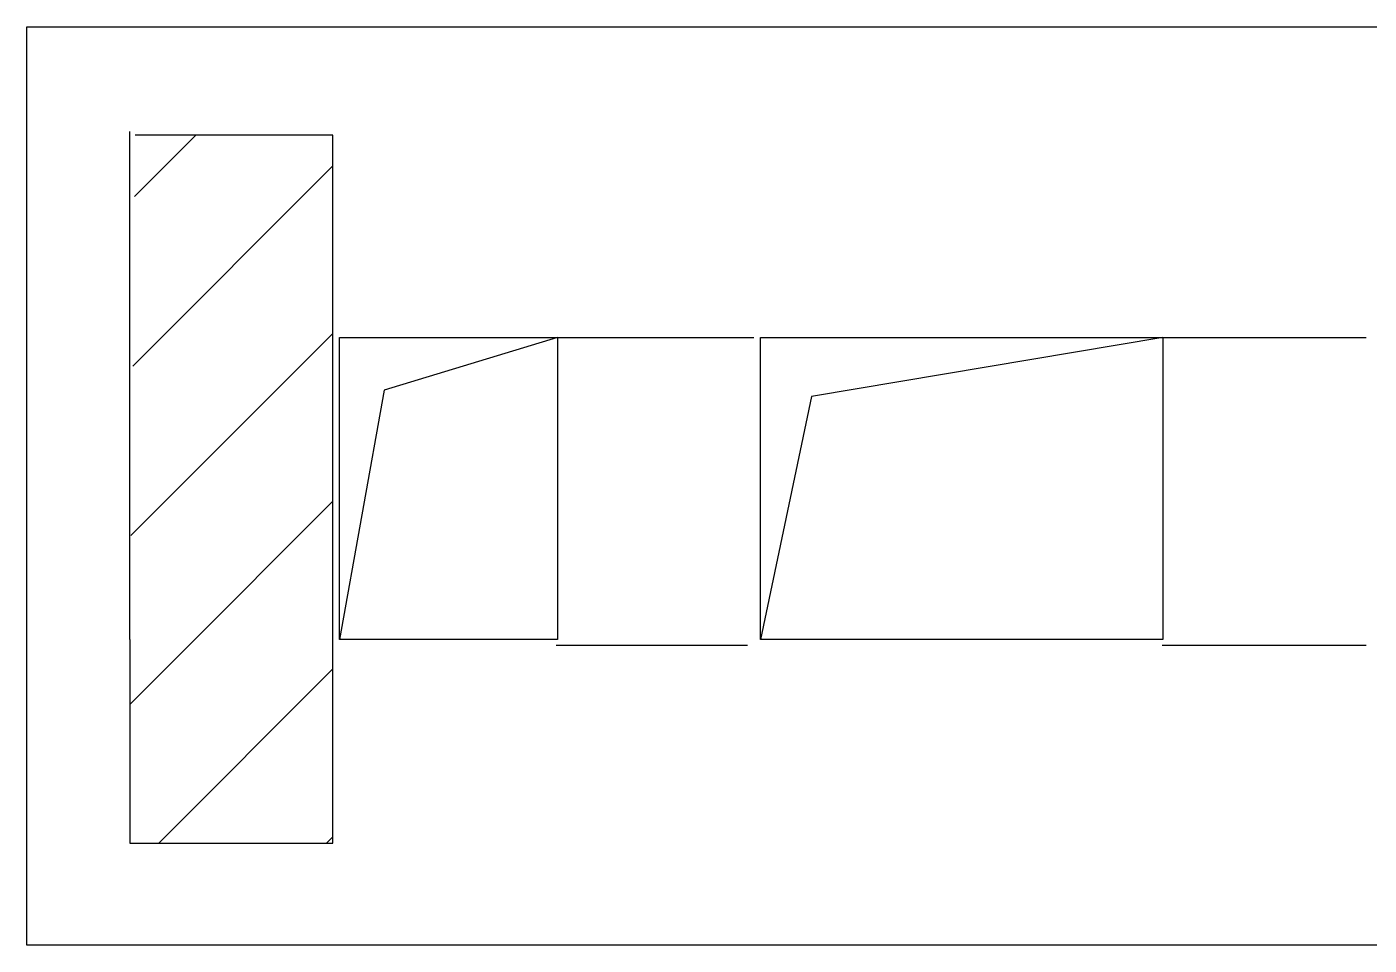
# Model space of a CAD drawing. Header units: metres. Extents: x 571 to 4031, y 26335 to 27550.
# Drawn here: x 571 to 1372, y 26369 to 26917 of the extents above; entities that cross this region are included whole.
import ezdxf

# ---------------------------------------------------------------- set-up
doc = ezdxf.new("R2010")
doc.units = ezdxf.units.M

msp = doc.modelspace()

# ---------------------------------------------------------------- linework, layer by layer
for p, q in [((571.41, 26369.38), (571.41, 26916.92)), ((571.41, 26916.92), (1685.83, 26916.92)), ((635.68, 26815.74), (672.22, 26852.28)), ((634.59, 26714.66), (753.98, 26834.04)), ((633.51, 26613.57), (753.98, 26734.04)), ((662.51, 26542.57), (753.98, 26634.04)), ((632.84, 26512.91), (662.51, 26542.57)), ((662.51, 26542.57), (662.51, 26542.57)), ((650.16, 26430.22), (753.98, 26534.04)), ((750.16, 26430.22), (753.98, 26434.04)), ((1685.83, 26369.38), (571.41, 26369.38))]:
    msp.add_line(p, q)
for points in [[(632.84, 26551.72), (632.84, 26854.58)], [(753.98, 26852.28), (636.07, 26852.28)], [(753.98, 26430.22), (753.98, 26852.28)], [(887.91, 26731.72), (784.41, 26700.32), (757.91, 26551.72)], [(887.91, 26731.72), (1005.01, 26731.72)], [(1248.85, 26731.72), (1039.24, 26696.52), (1008.85, 26551.72)], [(1248.85, 26731.72), (1370.14, 26731.72)], [(632.84, 26551.72), (632.84, 26430.22)], [(887.1, 26548.23), (1001.2, 26548.23)], [(1248.43, 26548.23), (1370.14, 26548.23)], [(632.84, 26430.22), (753.98, 26430.22)]]:
    msp.add_lwpolyline(points)
for points in [[(757.91, 26551.72), (757.91, 26731.72), (887.91, 26731.72), (887.91, 26551.72)], [(1008.85, 26551.72), (1008.85, 26731.72), (1248.85, 26731.72), (1248.85, 26551.72)]]:
    msp.add_lwpolyline(points, close=True)

doc.saveas('drawing.dxf')
